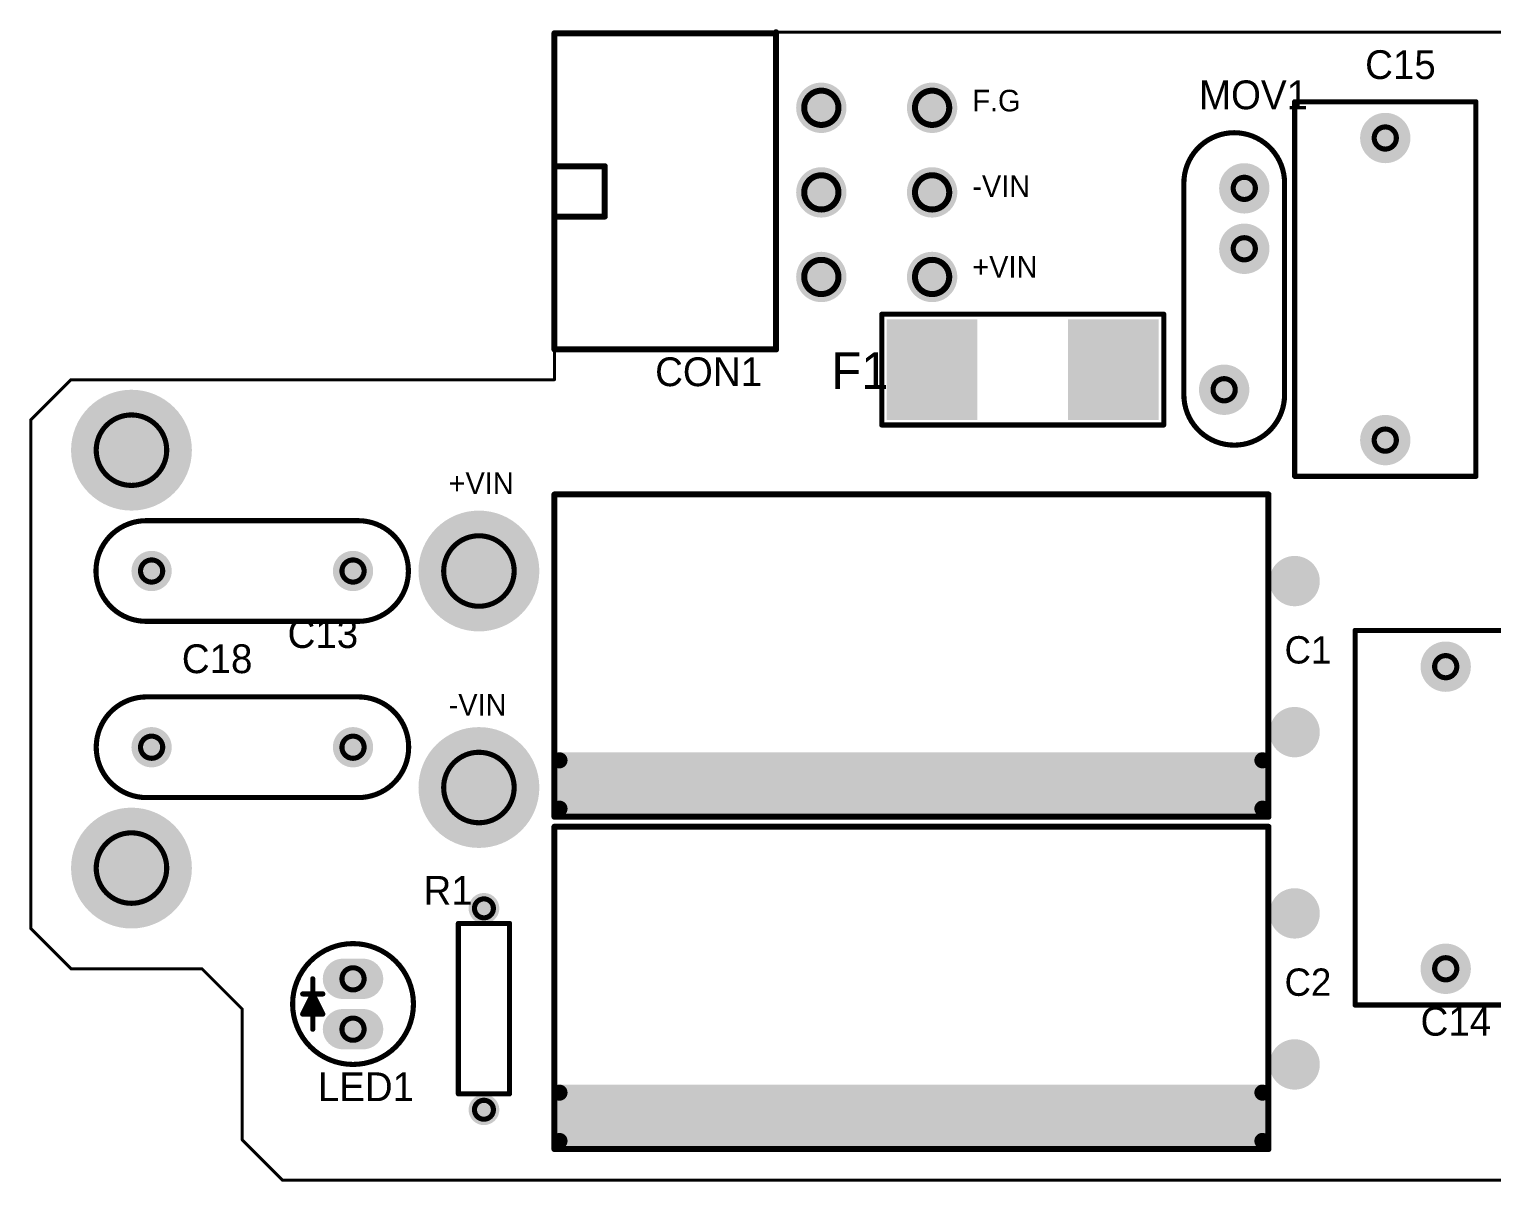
# Model space of a CAD drawing. Extents: x 0 to 154, y 0 to 57.
# Drawn here: x -0.1 to 72.5, y -0.1 to 57.2 of the extents above; entities that cross this region are included whole.
import ezdxf
from ezdxf.enums import TextEntityAlignment as Align

# ---------------------------------------------------------------- set-up
doc = ezdxf.new("R2010")
doc.units = 0
doc.header["$MEASUREMENT"] = 0
for name, color, linetype in [('2DLINES_1', 2, 'Continuous'), ('BOARD_OUTLINE', 1, 'Continuous'), ('COMP_OUTLINE_TOP', 4, 'Continuous'), ('PADLAYER_BOTTOM', 6, 'Continuous'), ('PADLAYER_TOP', 5, 'Continuous'), ('TEXT_1', 3, 'Continuous'), ('TOOL_TOP', 7, 'Continuous')]:
    doc.layers.add(name, color=color, linetype=linetype)

msp = doc.modelspace()

# ---------------------------------------------------------------- linework, layer by layer
at = {"layer": '2DLINES_1', "const_width": 0.254}
for points in [[(14, 10), (14, 7.5)], [(13.5, 8.25), (14, 9.25)], [(14.5, 9.25), (13.5, 9.25)], [(13.75, 8.25), (14, 9)], [(14, 9.25), (14.5, 8.25)], [(14, 9), (14.25, 8.25)], [(14.5, 8.25), (13.5, 8.25)], [(14.25, 8.25), (13.75, 8.25)]]:
    msp.add_lwpolyline(points, dxfattribs=at)
at = {"layer": '2DLINES_1', "const_width": 0.127}
for points in [[(13.9365, 10, 1), (14.0635, 10, 1)], [(13.4365, 9.25, 1), (13.5635, 9.25, 1)], [(13.9365, 9.25, 1), (14.0635, 9.25, 1)], [(13.9365, 9.25, 1), (14.0635, 9.25, 1)], [(13.9365, 9, 1), (14.0635, 9, 1)], [(13.9365, 9, 1), (14.0635, 9, 1)], [(14.4365, 9.25, 1), (14.5635, 9.25, 1)], [(13.4365, 8.25, 1), (13.5635, 8.25, 1)], [(13.4365, 8.25, 1), (13.5635, 8.25, 1)], [(13.6865, 8.25, 1), (13.8135, 8.25, 1)], [(13.6865, 8.25, 1), (13.8135, 8.25, 1)], [(14.1865, 8.25, 1), (14.3135, 8.25, 1)], [(14.1865, 8.25, 1), (14.3135, 8.25, 1)], [(14.4365, 8.25, 1), (14.5635, 8.25, 1)], [(14.4365, 8.25, 1), (14.5635, 8.25, 1)], [(13.9365, 7.5, 1), (14.0635, 7.5, 1)]]:
    msp.add_lwpolyline(points, format="xyb", close=True, dxfattribs=at)
at = {"layer": 'BOARD_OUTLINE', "const_width": 0.15}
for points in [[(141, 57), (26, 57)], [(26, 57), (26, 39.75)], [(2, 39.75), (0, 37.75)], [(26, 39.75), (2, 39.75)], [(0, 37.75), (0, 12.5)], [(0, 12.5), (2, 10.5)], [(2, 10.5), (8.5, 10.5)], [(8.5, 10.5), (10.5, 8.5)], [(10.5, 8.5), (10.5, 2)], [(10.5, 2), (12.5, 0)], [(12.5, 0), (84, 0)]]:
    msp.add_lwpolyline(points, dxfattribs=at)
at = {"layer": 'BOARD_OUTLINE', "const_width": 0.075}
for points in [[(25.9625, 57, 1), (26.0375, 57, 1)], [(25.9625, 57, 1), (26.0375, 57, 1)], [(1.9625, 39.75, 1), (2.0375, 39.75, 1)], [(1.9625, 39.75, 1), (2.0375, 39.75, 1)], [(25.9625, 39.75, 1), (26.0375, 39.75, 1)], [(25.9625, 39.75, 1), (26.0375, 39.75, 1)], [(-0.0375, 37.75, 1), (0.0375, 37.75, 1)], [(-0.0375, 37.75, 1), (0.0375, 37.75, 1)], [(-0.0375, 12.5, 1), (0.0375, 12.5, 1)], [(-0.0375, 12.5, 1), (0.0375, 12.5, 1)], [(1.9625, 10.5, 1), (2.0375, 10.5, 1)], [(1.9625, 10.5, 1), (2.0375, 10.5, 1)], [(8.4625, 10.5, 1), (8.5375, 10.5, 1)], [(8.4625, 10.5, 1), (8.5375, 10.5, 1)], [(10.4625, 8.5, 1), (10.5375, 8.5, 1)], [(10.4625, 8.5, 1), (10.5375, 8.5, 1)], [(10.4625, 2, 1), (10.5375, 2, 1)], [(10.4625, 2, 1), (10.5375, 2, 1)], [(12.4625, 0, 1), (12.5375, 0, 1)], [(12.4625, 0, 1), (12.5375, 0, 1)]]:
    msp.add_lwpolyline(points, format="xyb", close=True, dxfattribs=at)
at = {"layer": 'COMP_OUTLINE_TOP'}
for points, const_width in [([(37, 56.95), (26, 56.95)], 0.3), ([(26, 56.95), (26, 41.25)], 0.3), ([(37, 41.25), (37, 57)], 0.3), ([(62.75, 53.55), (71.75, 53.55)], 0.254), ([(62.75, 34.95), (62.75, 53.55)], 0.254), ([(71.75, 53.55), (71.75, 34.95)], 0.254), ([(26, 47.85), (26, 50.35)], 0.3), ([(26, 50.35), (28.5, 50.35)], 0.3), ([(28.5, 50.35), (28.5, 47.85)], 0.3), ([(62.25, 49.5), (62.25, 39)], 0.254), ([(28.5, 47.85), (26, 47.85)], 0.3), ([(42.25, 37.5), (42.25, 43)], 0.254), ([(42.25, 43), (56.25, 43)], 0.254), ([(56.25, 43), (56.25, 37.5)], 0.254), ([(26, 41.25), (37, 41.25)], 0.3), ([(56.25, 37.5), (42.25, 37.5)], 0.254), ([(71.75, 34.95), (62.75, 34.95)], 0.254), ([(61.45, 34.05), (26, 34.05001)], 0.3), ([(26, 34.05001), (26, 18.05001)], 0.3), ([(61.45, 18.05), (61.45, 34.05)], 0.3), ([(5.75, 32.75), (16.25, 32.75)], 0.254), ([(65.75, 27.3), (74.75, 27.3)], 0.254), ([(65.75, 8.7), (65.75, 27.3)], 0.254), ([(26.25, 18.45001), (26.25, 20.85001)], 0.8), ([(26.25, 20.85001), (61.15, 20.85)], 0.8), ([(61.15, 20.85), (61.15, 18.45)], 0.8), ([(27, 19.65001), (60.15, 19.65)], 2), ([(16.25, 19), (5.75, 19)], 0.254), ([(61.15, 18.45), (26.25, 18.45001)], 0.8), ([(26, 18.05001), (61.45, 18.05)], 0.3), ([(61.45, 17.55), (26, 17.55001)], 0.3), ([(26, 17.55001), (26, 1.55001)], 0.3), ([(61.45, 1.55), (61.45, 17.55)], 0.3), ([(21.23, 4.29), (21.23, 12.75)], 0.254), ([(21.23, 12.75), (23.77, 12.75)], 0.254), ([(23.77, 12.75), (23.77, 4.29)], 0.254), ([(74.75, 8.7), (65.75, 8.7)], 0.254), ([(23.77, 4.29), (21.23, 4.29)], 0.254), ([(26.25, 1.95001), (26.25, 4.35001)], 0.8), ([(26.25, 4.35001), (61.15, 4.35)], 0.8), ([(61.15, 4.35), (61.15, 1.95)], 0.8), ([(27, 3.15001), (60.15, 3.15)], 2), ([(61.15, 1.95), (26.25, 1.95001)], 0.8), ([(26, 1.55001), (61.45, 1.55)], 0.3)]:
    msp.add_lwpolyline(points, dxfattribs=dict(at, const_width=const_width))
for points, const_width in [([(25.925, 56.95, 1), (26.075, 56.95, 1)], 0.15), ([(25.925, 56.95, 1), (26.075, 56.95, 1)], 0.15), ([(36.925, 57, 1), (37.075, 57, 1)], 0.15), ([(36.925, 56.95, 1), (37.075, 56.95, 1)], 0.15), ([(62.6865, 53.55, 1), (62.8135, 53.55, 1)], 0.127), ([(62.6865, 53.55, 1), (62.8135, 53.55, 1)], 0.127), ([(71.6865, 53.55, 1), (71.8135, 53.55, 1)], 0.127), ([(71.6865, 53.55, 1), (71.8135, 53.55, 1)], 0.127), ([(59.6865, 52.01312, 1), (59.8135, 52.01312, 1)], 0.127), ([(59.6865, 52.01312, 1), (59.8135, 52.01312, 1)], 0.127), ([(25.925, 50.35, 1), (26.075, 50.35, 1)], 0.15), ([(25.925, 50.35, 1), (26.075, 50.35, 1)], 0.15), ([(28.425, 50.35, 1), (28.575, 50.35, 1)], 0.15), ([(28.425, 50.35, 1), (28.575, 50.35, 1)], 0.15), ([(57.1865, 49.5, 1), (57.3135, 49.5, 1)], 0.127), ([(57.1865, 49.5, 1), (57.3135, 49.5, 1)], 0.127), ([(62.1865, 49.5, 1), (62.3135, 49.5, 1)], 0.127), ([(62.1865, 49.5, 1), (62.3135, 49.5, 1)], 0.127), ([(25.925, 47.85, 1), (26.075, 47.85, 1)], 0.15), ([(25.925, 47.85, 1), (26.075, 47.85, 1)], 0.15), ([(28.425, 47.85, 1), (28.575, 47.85, 1)], 0.15), ([(28.425, 47.85, 1), (28.575, 47.85, 1)], 0.15), ([(42.1865, 43, 1), (42.3135, 43, 1)], 0.127), ([(42.1865, 43, 1), (42.3135, 43, 1)], 0.127), ([(56.1865, 43, 1), (56.3135, 43, 1)], 0.127), ([(56.1865, 43, 1), (56.3135, 43, 1)], 0.127), ([(25.925, 41.25, 1), (26.075, 41.25, 1)], 0.15), ([(25.925, 41.25, 1), (26.075, 41.25, 1)], 0.15), ([(36.925, 41.25, 1), (37.075, 41.25, 1)], 0.15), ([(36.925, 41.25, 1), (37.075, 41.25, 1)], 0.15), ([(57.1865, 39, 1), (57.3135, 39, 1)], 0.127), ([(57.1865, 39, 1), (57.3135, 39, 1)], 0.127), ([(62.1865, 39, 1), (62.3135, 39, 1)], 0.127), ([(62.1865, 39, 1), (62.3135, 39, 1)], 0.127), ([(42.1865, 37.5, 1), (42.3135, 37.5, 1)], 0.127), ([(42.1865, 37.5, 1), (42.3135, 37.5, 1)], 0.127), ([(56.1865, 37.5, 1), (56.3135, 37.5, 1)], 0.127), ([(56.1865, 37.5, 1), (56.3135, 37.5, 1)], 0.127), ([(59.6865, 36.5, 1), (59.8135, 36.5, 1)], 0.127), ([(59.6865, 36.5, 1), (59.8135, 36.5, 1)], 0.127), ([(62.6865, 34.95, 1), (62.8135, 34.95, 1)], 0.127), ([(62.6865, 34.95, 1), (62.8135, 34.95, 1)], 0.127), ([(71.6865, 34.95, 1), (71.8135, 34.95, 1)], 0.127), ([(71.6865, 34.95, 1), (71.8135, 34.95, 1)], 0.127), ([(25.925, 34.05001, 1), (26.075, 34.05001, 1)], 0.15), ([(25.925, 34.05001, 1), (26.075, 34.05001, 1)], 0.15), ([(61.375, 34.05, 1), (61.525, 34.05, 1)], 0.15), ([(61.375, 34.05, 1), (61.525, 34.05, 1)], 0.15), ([(5.6865, 32.75, 1), (5.8135, 32.75, 1)], 0.127), ([(5.6865, 32.75, 1), (5.8135, 32.75, 1)], 0.127), ([(16.1865, 32.75, 1), (16.3135, 32.75, 1)], 0.127), ([(16.1865, 32.75, 1), (16.3135, 32.75, 1)], 0.127), ([(3.17338, 30.25, 1), (3.30038, 30.25, 1)], 0.127), ([(3.17338, 30.25, 1), (3.30038, 30.25, 1)], 0.127), ([(18.6865, 30.25, 1), (18.8135, 30.25, 1)], 0.127), ([(18.6865, 30.25, 1), (18.8135, 30.25, 1)], 0.127), ([(5.6865, 27.75, 1), (5.8135, 27.75, 1)], 0.127), ([(5.6865, 27.75, 1), (5.8135, 27.75, 1)], 0.127), ([(16.1865, 27.75, 1), (16.3135, 27.75, 1)], 0.127), ([(16.1865, 27.75, 1), (16.3135, 27.75, 1)], 0.127), ([(65.6865, 27.3, 1), (65.8135, 27.3, 1)], 0.127), ([(65.6865, 27.3, 1), (65.8135, 27.3, 1)], 0.127), ([(5.6865, 24, 1), (5.8135, 24, 1)], 0.127), ([(5.6865, 24, 1), (5.8135, 24, 1)], 0.127), ([(16.1865, 24, 1), (16.3135, 24, 1)], 0.127), ([(16.1865, 24, 1), (16.3135, 24, 1)], 0.127), ([(3.1865, 21.5, 1), (3.3135, 21.5, 1)], 0.127), ([(3.1865, 21.5, 1), (3.3135, 21.5, 1)], 0.127), ([(18.69962, 21.5, 1), (18.82662, 21.5, 1)], 0.127), ([(18.69962, 21.5, 1), (18.82662, 21.5, 1)], 0.127), ([(26.05, 20.85001, 1), (26.45, 20.85001, 1)], 0.4), ([(26.05, 20.85001, 1), (26.45, 20.85001, 1)], 0.4), ([(60.95, 20.85, 1), (61.35, 20.85, 1)], 0.4), ([(60.95, 20.85, 1), (61.35, 20.85, 1)], 0.4), ([(26.5, 19.65001, 1), (27.5, 19.65001, 1)], 1), ([(59.65, 19.65, 1), (60.65, 19.65, 1)], 1), ([(5.6865, 19, 1), (5.8135, 19, 1)], 0.127), ([(5.6865, 19, 1), (5.8135, 19, 1)], 0.127), ([(16.1865, 19, 1), (16.3135, 19, 1)], 0.127), ([(16.1865, 19, 1), (16.3135, 19, 1)], 0.127), ([(26.05, 18.45001, 1), (26.45, 18.45001, 1)], 0.4), ([(26.05, 18.45001, 1), (26.45, 18.45001, 1)], 0.4), ([(25.925, 18.05001, 1), (26.075, 18.05001, 1)], 0.15), ([(25.925, 18.05001, 1), (26.075, 18.05001, 1)], 0.15), ([(60.95, 18.45, 1), (61.35, 18.45, 1)], 0.4), ([(60.95, 18.45, 1), (61.35, 18.45, 1)], 0.4), ([(61.375, 18.05, 1), (61.525, 18.05, 1)], 0.15), ([(61.375, 18.05, 1), (61.525, 18.05, 1)], 0.15), ([(25.925, 17.55001, 1), (26.075, 17.55001, 1)], 0.15), ([(25.925, 17.55001, 1), (26.075, 17.55001, 1)], 0.15), ([(61.375, 17.55, 1), (61.525, 17.55, 1)], 0.15), ([(61.375, 17.55, 1), (61.525, 17.55, 1)], 0.15), ([(21.1665, 12.75, 1), (21.2935, 12.75, 1)], 0.127), ([(21.1665, 12.75, 1), (21.2935, 12.75, 1)], 0.127), ([(23.7065, 12.75, 1), (23.8335, 12.75, 1)], 0.127), ([(23.7065, 12.75, 1), (23.8335, 12.75, 1)], 0.127), ([(65.6865, 8.7, 1), (65.8135, 8.7, 1)], 0.127), ([(65.6865, 8.7, 1), (65.8135, 8.7, 1)], 0.127), ([(21.1665, 4.29, 1), (21.2935, 4.29, 1)], 0.127), ([(21.1665, 4.29, 1), (21.2935, 4.29, 1)], 0.127), ([(23.7065, 4.29, 1), (23.8335, 4.29, 1)], 0.127), ([(23.7065, 4.29, 1), (23.8335, 4.29, 1)], 0.127), ([(26.05, 4.35001, 1), (26.45, 4.35001, 1)], 0.4), ([(26.05, 4.35001, 1), (26.45, 4.35001, 1)], 0.4), ([(60.95, 4.35, 1), (61.35, 4.35, 1)], 0.4), ([(60.95, 4.35, 1), (61.35, 4.35, 1)], 0.4), ([(26.5, 3.15001, 1), (27.5, 3.15001, 1)], 1), ([(59.65, 3.15, 1), (60.65, 3.15, 1)], 1), ([(26.05, 1.95001, 1), (26.45, 1.95001, 1)], 0.4), ([(26.05, 1.95001, 1), (26.45, 1.95001, 1)], 0.4), ([(60.95, 1.95, 1), (61.35, 1.95, 1)], 0.4), ([(60.95, 1.95, 1), (61.35, 1.95, 1)], 0.4), ([(25.925, 1.55001, 1), (26.075, 1.55001, 1)], 0.15), ([(25.925, 1.55001, 1), (26.075, 1.55001, 1)], 0.15), ([(61.375, 1.55, 1), (61.525, 1.55, 1)], 0.15), ([(61.375, 1.55, 1), (61.525, 1.55, 1)], 0.15)]:
    msp.add_lwpolyline(points, format="xyb", close=True, dxfattribs=dict(at, const_width=const_width))
at = {"layer": 'COMP_OUTLINE_TOP', "const_width": 0.254}
for points in [[(57.25, 49.5, -0.415748), (59.75, 52.01312, -0.415748)], [(59.75, 52.01312, -0.415748), (62.25, 49.5)], [(57.25, 39), (57.25, 49.5, -0.415748)], [(59.75, 36.5, -0.414214), (57.25, 39)], [(62.25, 39, -0.414214), (59.75, 36.5, -0.414214)], [(3.23688, 30.25, -0.415748), (5.75, 32.75)], [(16.25, 32.75, -0.414214), (18.75, 30.25, -0.414214)], [(5.75, 27.75, -0.415748), (3.23688, 30.25, -0.415748)], [(18.75, 30.25, -0.414214), (16.25, 27.75)], [(16.25, 27.75), (5.75, 27.75, -0.415748)], [(3.25, 21.5, -0.414214), (5.75, 24)], [(5.75, 24), (16.25, 24, -0.415748)], [(16.25, 24, -0.415748), (18.76312, 21.5, -0.415748)], [(5.75, 19, -0.414214), (3.25, 21.5, -0.414214)], [(18.76312, 21.5, -0.415748), (16.25, 19)], [(13, 8.75, 1), (19, 8.75, 1), (13, 8.75)]]:
    msp.add_lwpolyline(points, format="xyb", dxfattribs=at)
at = {"layer": 'PADLAYER_BOTTOM'}
for points, const_width in [([(38.625, 53.25, 1), (39.875, 53.25, 1)], 1.25), ([(44.125, 53.25, 1), (45.375, 53.25, 1)], 1.25), ([(66.625, 51.75, 1), (67.875, 51.75, 1)], 1.25), ([(38.625, 49.05, 1), (39.875, 49.05, 1)], 1.25), ([(44.125, 49.05, 1), (45.375, 49.05, 1)], 1.25), ([(59.625, 49.25, 1), (60.875, 49.25, 1)], 1.25), ([(59.625, 46.25, 1), (60.875, 46.25, 1)], 1.25), ([(38.625, 44.85, 1), (39.875, 44.85, 1)], 1.25), ([(44.125, 44.85, 1), (45.375, 44.85, 1)], 1.25), ([(58.625, 39.25, 1), (59.875, 39.25, 1)], 1.25), ([(3.5, 36.25, 1), (6.5, 36.25, 1)], 3), ([(66.625, 36.75, 1), (67.875, 36.75, 1)], 1.25), ([(20.75, 30.25, 1), (23.75, 30.25, 1)], 3), ([(5.5, 30.25, 1), (6.5, 30.25, 1)], 1), ([(15.5, 30.25, 1), (16.5, 30.25, 1)], 1), ([(62.125, 29.75, 1), (63.375, 29.75, 1)], 1.25), ([(69.625, 25.5, 1), (70.875, 25.5, 1)], 1.25), ([(62.125, 22.25, 1), (63.375, 22.25, 1)], 1.25), ([(5.5, 21.5, 1), (6.5, 21.5, 1)], 1), ([(15.5, 21.5, 1), (16.5, 21.5, 1)], 1), ([(20.75, 19.5, 1), (23.75, 19.5, 1)], 3), ([(3.5, 15.5, 1), (6.5, 15.5, 1)], 3), ([(22.119, 13.5, 1), (22.881, 13.5, 1)], 0.762), ([(62.125, 13.25, 1), (63.375, 13.25, 1)], 1.25), ([(69.625, 10.5, 1), (70.875, 10.5, 1)], 1.25), ([(15, 10, 1), (16, 10, 1)], 1), ([(16, 10, 1), (17, 10, 1)], 1), ([(15, 7.5, 1), (16, 7.5, 1)], 1), ([(16, 7.5, 1), (17, 7.5, 1)], 1), ([(62.125, 5.75, 1), (63.375, 5.75, 1)], 1.25), ([(22.119, 3.5, 1), (22.881, 3.5, 1)], 0.762)]:
    msp.add_lwpolyline(points, format="xyb", close=True, dxfattribs=dict(at, const_width=const_width))
for points in [[(16.5, 11), (15.5, 11), (16.5, 9), (15.5, 9)], [(16.5, 8.5), (15.5, 8.5), (16.5, 6.5), (15.5, 6.5)]]:
    msp.add_solid(points, dxfattribs=at)
at = {"layer": 'PADLAYER_TOP'}
for points, const_width in [([(38.625, 53.25, 1), (39.875, 53.25, 1)], 1.25), ([(44.125, 53.25, 1), (45.375, 53.25, 1)], 1.25), ([(66.625, 51.75, 1), (67.875, 51.75, 1)], 1.25), ([(38.625, 49.05, 1), (39.875, 49.05, 1)], 1.25), ([(44.125, 49.05, 1), (45.375, 49.05, 1)], 1.25), ([(59.625, 49.25, 1), (60.875, 49.25, 1)], 1.25), ([(59.625, 46.25, 1), (60.875, 46.25, 1)], 1.25), ([(38.625, 44.85, 1), (39.875, 44.85, 1)], 1.25), ([(44.125, 44.85, 1), (45.375, 44.85, 1)], 1.25), ([(58.625, 39.25, 1), (59.875, 39.25, 1)], 1.25), ([(3.5, 36.25, 1), (6.5, 36.25, 1)], 3), ([(66.625, 36.75, 1), (67.875, 36.75, 1)], 1.25), ([(20.75, 30.25, 1), (23.75, 30.25, 1)], 3), ([(5.5, 30.25, 1), (6.5, 30.25, 1)], 1), ([(15.5, 30.25, 1), (16.5, 30.25, 1)], 1), ([(62.125, 29.75, 1), (63.375, 29.75, 1)], 1.25), ([(69.625, 25.5, 1), (70.875, 25.5, 1)], 1.25), ([(62.125, 22.25, 1), (63.375, 22.25, 1)], 1.25), ([(5.5, 21.5, 1), (6.5, 21.5, 1)], 1), ([(15.5, 21.5, 1), (16.5, 21.5, 1)], 1), ([(20.75, 19.5, 1), (23.75, 19.5, 1)], 3), ([(3.5, 15.5, 1), (6.5, 15.5, 1)], 3), ([(22.119, 13.5, 1), (22.881, 13.5, 1)], 0.762), ([(62.125, 13.25, 1), (63.375, 13.25, 1)], 1.25), ([(69.625, 10.5, 1), (70.875, 10.5, 1)], 1.25), ([(15, 10, 1), (16, 10, 1)], 1), ([(16, 10, 1), (17, 10, 1)], 1), ([(15, 7.5, 1), (16, 7.5, 1)], 1), ([(16, 7.5, 1), (17, 7.5, 1)], 1), ([(62.125, 5.75, 1), (63.375, 5.75, 1)], 1.25), ([(22.119, 3.5, 1), (22.881, 3.5, 1)], 0.762)]:
    msp.add_lwpolyline(points, format="xyb", close=True, dxfattribs=dict(at, const_width=const_width))
for points in [[(42.5, 42.75), (42.5, 37.75), (47, 42.75), (47, 37.75)], [(51.5, 42.75), (51.5, 37.75), (56, 42.75), (56, 37.75)], [(16.5, 11), (15.5, 11), (16.5, 9), (15.5, 9)], [(16.5, 8.5), (15.5, 8.5), (16.5, 6.5), (15.5, 6.5)]]:
    msp.add_solid(points, dxfattribs=at)
at = {"layer": 'TOOL_TOP'}
for points, const_width in [([(38.4, 53.25, 1), (40.1, 53.25, 1), (38.4, 53.25)], 0.3), ([(43.9, 53.25, 1), (45.6, 53.25, 1), (43.9, 53.25)], 0.3), ([(66.7, 51.75, 1), (67.8, 51.75, 1), (66.7, 51.75)], 0.254), ([(38.4, 49.05, 1), (40.1, 49.05, 1), (38.4, 49.05)], 0.3), ([(43.9, 49.05, 1), (45.6, 49.05, 1), (43.9, 49.05)], 0.3), ([(59.7, 49.25, 1), (60.8, 49.25, 1), (59.7, 49.25)], 0.254), ([(59.7, 46.25, 1), (60.8, 46.25, 1), (59.7, 46.25)], 0.254), ([(38.4, 44.85, 1), (40.1, 44.85, 1), (38.4, 44.85)], 0.3), ([(43.9, 44.85, 1), (45.6, 44.85, 1), (43.9, 44.85)], 0.3), ([(58.7, 39.25, 1), (59.8, 39.25, 1), (58.7, 39.25)], 0.254), ([(3.25, 36.25, 1), (6.75, 36.25, 1), (3.25, 36.25)], 0.254), ([(66.7, 36.75, 1), (67.8, 36.75, 1), (66.7, 36.75)], 0.254), ([(20.5, 30.25, 1), (24, 30.25, 1), (20.5, 30.25)], 0.254), ([(5.45, 30.25, 1), (6.55, 30.25, 1), (5.45, 30.25)], 0.254), ([(15.45, 30.25, 1), (16.55, 30.25, 1), (15.45, 30.25)], 0.254), ([(62.2, 29.75, 1), (63.3, 29.75, 1), (62.2, 29.75)], 0.8), ([(69.7, 25.5, 1), (70.8, 25.5, 1), (69.7, 25.5)], 0.254), ([(62.2, 22.25, 1), (63.3, 22.25, 1), (62.2, 22.25)], 0.8), ([(5.45, 21.5, 1), (6.55, 21.5, 1), (5.45, 21.5)], 0.254), ([(15.45, 21.5, 1), (16.55, 21.5, 1), (15.45, 21.5)], 0.254), ([(20.5, 19.5, 1), (24, 19.5, 1), (20.5, 19.5)], 0.254), ([(3.25, 15.5, 1), (6.75, 15.5, 1), (3.25, 15.5)], 0.254), ([(22.0301, 13.5, 1), (22.9699, 13.5, 1), (22.0301, 13.5)], 0.254), ([(62.2, 13.25, 1), (63.3, 13.25, 1), (62.2, 13.25)], 0.8), ([(69.7, 10.5, 1), (70.8, 10.5, 1), (69.7, 10.5)], 0.254), ([(15.45, 10, 1), (16.55, 10, 1), (15.45, 10)], 0.254), ([(15.45, 7.5, 1), (16.55, 7.5, 1), (15.45, 7.5)], 0.254), ([(62.2, 5.75, 1), (63.3, 5.75, 1), (62.2, 5.75)], 0.8), ([(22.0301, 3.5, 1), (22.9699, 3.5, 1), (22.0301, 3.5)], 0.254)]:
    msp.add_lwpolyline(points, format="xyb", dxfattribs=dict(at, const_width=const_width))

# ---------------------------------------------------------------- texts
at = {"layer": 'TEXT_1'}
for s, height, rotation, p in [('C15', 1.42858, 359.999982, (66.25, 54.25)), ('MOV1', 1.42858, 359.999983, (58, 52.75)), ('CON1', 1.42858, 359.999982, (31, 39)), ('F1', 1.814296, 0.000039, (39.75, 38.75)), ('C13', 1.42858, 0.000039, (12.75, 26)), ('C1', 1.357151, 359.999983, (62.25, 25.25)), ('R1', 1.42858, 359.999983, (19.5, 13.25)), ('C2', 1.357151, 359.999983, (62.25, 8.75)), ('C14', 1.42858, 359.999982, (69, 6.75)), ('LED1', 1.42858, 359.999983, (14.25, 3.5))]:
    msp.add_text(s, height=height, rotation=rotation, dxfattribs=at).set_placement(p, align=Align.BOTTOM_LEFT)
for s, height, p in [('F.G', 1.071435, (46.75, 52.75)), ('-VIN', 1.071435, (46.75, 48.5)), ('+VIN', 1.071435, (46.75, 44.5)), ('+VIN', 1.071435, (20.75, 33.75)), ('C18', 1.42858, (7.5, 24.75)), ('-VIN', 1.071435, (20.75, 22.75))]:
    msp.add_text(s, height=height, dxfattribs=at).set_placement(p, align=Align.BOTTOM_LEFT)

doc.saveas('drawing.dxf')
